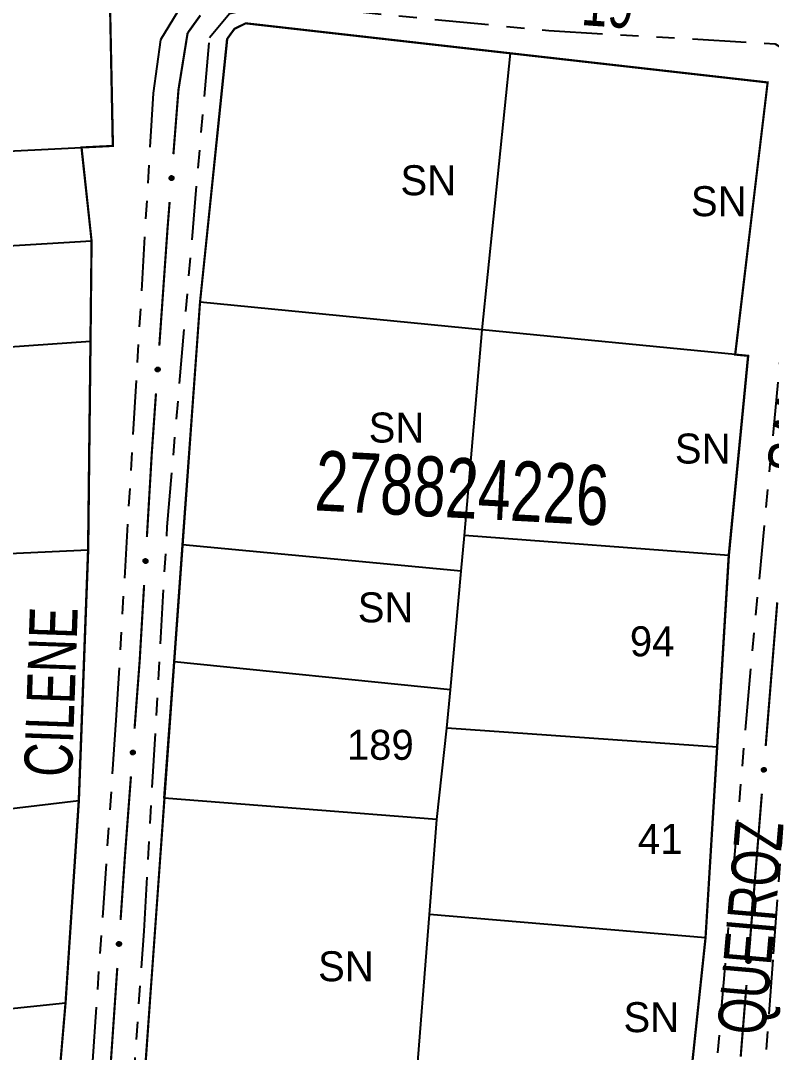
# Model space of a CAD drawing. Extents: x 203555 to 204724, y 4873703 to 4874787.
# Drawn here: x 204146 to 204208.6, y 4874215.2 to 4874301.2 of the extents above; entities that cross this region are included whole.
import ezdxf
from ezdxf.enums import TextEntityAlignment as Align

# ---------------------------------------------------------------- set-up
doc = ezdxf.new("R2010")
doc.units = 0
doc.header["$LTSCALE"] = 1.5
doc.header["$MEASUREMENT"] = 0
doc.linetypes.add('TRACO_25', pattern=[8, 3, -1, 1, -1, 1, -1])
for name, color, linetype in [('CD_MALHA_LOTES', 7, 'CONTINUOUS'), ('CD_TXT_QUADRA', 7, 'CONTINUOUS'), ('RU-QUADRA', 210, 'CONTINUOUS'), ('SV-EIXO-RUA-N-PAV', 6, 'CONTINUOUS'), ('SV-RUA-NAO-PAV', 7, 'CONTINUOUS'), ('SV-TXT-RUA-N-PAV', 7, 'CONTINUOUS'), ('Th_NmrPort', 1, 'CONTINUOUS')]:
    doc.layers.add(name, color=color, linetype=linetype)
doc.styles.add('ARIAL', font='ARIAL.SHX')

msp = doc.modelspace()

# ---------------------------------------------------------------- linework, layer by layer
at = {"layer": 'CD_MALHA_LOTES', "linetype": 'Continuous', "flags": 128}
for points in [[(204153.675186, 4874290.728986), (204153.438682, 4874302.174004)], [(204160.931664, 4874277.705262), (204163.203281, 4874299.663063), (204163.79895, 4874300.491406), (204164.743372, 4874300.949797), (204186.814684, 4874298.448965)], [(204184.44337, 4874275.4005), (204186.814684, 4874298.448965)], [(204186.814684, 4874298.448965), (204208.242088, 4874296.021092)], [(204208.242088, 4874296.021092), (204205.532474, 4874273.333216)], [(204119.236994, 4874289.012591), (204151.047781, 4874290.597971)], [(204151.047781, 4874290.597971), (204153.675186, 4874290.728986)], [(204151.047781, 4874290.597971), (204151.890514, 4874282.818344)], [(204119.985828, 4874280.889928), (204151.890514, 4874282.818344)], [(204151.890514, 4874282.818344), (204151.794491, 4874274.447751)], [(204159.482338, 4874257.468029), (204160.931664, 4874277.705262)], [(204184.44337, 4874275.4005), (204160.931664, 4874277.705262)], [(204182.978416, 4874258.256133), (204184.44337, 4874275.4005)], [(204205.532474, 4874273.333216), (204184.44337, 4874275.4005)], [(204120.556316, 4874272.257524), (204151.794491, 4874274.447751)], [(204151.794491, 4874274.447751), (204151.594941, 4874257.052518)], [(204206.609799, 4874273.22761), (204204.996044, 4874256.594055)], [(204205.532474, 4874273.333216), (204206.609799, 4874273.22761)], [(204182.705246, 4874255.273215), (204182.978416, 4874258.256133)], [(204204.996044, 4874256.594055), (204182.978416, 4874258.256133)], [(204121.653191, 4874255.660009), (204151.594941, 4874257.052518)], [(204151.594941, 4874257.052518), (204150.818705, 4874236.132016)], [(204158.783569, 4874247.710973), (204159.482338, 4874257.468029)], [(204182.705246, 4874255.273215), (204159.482338, 4874257.468029)], [(204204.996044, 4874256.594055), (204204.024977, 4874240.600491)], [(204181.800022, 4874245.388485), (204182.705246, 4874255.273215)], [(204157.948806, 4874236.347314), (204158.783569, 4874247.710973)], [(204181.800022, 4874245.388485), (204158.783569, 4874247.710973)], [(204181.507029, 4874242.189115), (204181.800022, 4874245.388485)], [(204180.679812, 4874234.567175), (204181.507029, 4874242.189115)], [(204204.024977, 4874240.600491), (204181.507029, 4874242.189115)], [(204204.024977, 4874240.600491), (204203.06, 4874224.70722)], [(204150.818705, 4874236.132016), (204123.715333, 4874232.895651)], [(204150.818705, 4874236.132016), (204149.717776, 4874219.278791)], [(204157.948806, 4874236.347314), (204156.35773, 4874213.833487)], [(204180.679812, 4874234.567175), (204157.948806, 4874236.347314)], [(204180.046047, 4874226.638532), (204180.679812, 4874234.567175)], [(204178.860149, 4874211.533208), (204180.046047, 4874226.638532)], [(204203.06, 4874224.70722), (204180.046047, 4874226.638532)], [(204203.06, 4874224.70722), (204201.418482, 4874209.227212)], [(204127.404714, 4874216.958049), (204149.717776, 4874219.278791)], [(204149.717776, 4874219.278791), (204148.359685, 4874203.320337)]]:
    msp.add_lwpolyline(points, dxfattribs=at)
at = {"layer": 'RU-QUADRA', "linetype": 'Continuous', "const_width": 0.18, "flags": 128}
msp.add_lwpolyline([(204145.610182, 4874170.950442), (204148.359685, 4874203.320337), (204149.717776, 4874219.278791), (204150.818705, 4874236.132016), (204151.594941, 4874257.052518), (204151.794491, 4874274.447751), (204151.890514, 4874282.818344), (204151.047781, 4874290.597971), (204153.675186, 4874290.728986), (204153.438682, 4874302.174004), (204155.04448, 4874302.135392), (204155.285515, 4874313.652066), (204176.228809, 4874311.02542), (204177.891283, 4874342.037418), (204178.6988, 4874354.560613), (204177.819166, 4874354.577341), (204178.616483, 4874372.990273), (204179.755085, 4874373.021365), (204180.02091, 4874379.503636), (204181.257058, 4874409.64768), (204171.19837, 4874410.948963), (204151.47935, 4874413.499996), (204138.75716, 4874415.04792)], dxfattribs=at)
msp.add_lwpolyline([(204208.242088, 4874296.021092), (204164.743372, 4874300.949797), (204163.79895, 4874300.491406), (204163.203281, 4874299.663063), (204160.931664, 4874277.705262), (204159.482338, 4874257.468029), (204158.783569, 4874247.710973), (204158.059896, 4874237.606169), (204157.410469, 4874228.538092), (204156.35773, 4874213.833487), (204154.498344, 4874187.861681), (204169.498958, 4874187.014803), (204197.628803, 4874185.426698), (204198.898136, 4874186.000017), (204199.510648, 4874186.868409), (204201.418482, 4874209.227212), (204203.06, 4874224.70722), (204204.024977, 4874240.600491), (204204.996044, 4874256.594055), (204206.609799, 4874273.22761), (204205.532474, 4874273.333216)], close=True, dxfattribs=at)
at = {"layer": 'SV-EIXO-RUA-N-PAV', "const_width": 0.18}
for points in [[(204160.376177, 4874300.804625), (204159.895098, 4874300.135297)], [(204160.959813, 4874301.61664), (204160.376177, 4874300.804625)], [(204159.895098, 4874300.135297), (204159.230188, 4874296.012854)], [(204159.230188, 4874296.012854), (204159.13703, 4874295.435275)], [(204159.13703, 4874295.435275), (204158.710859, 4874290.037115)], [(204158.396049, 4874286.049523), (204158.238644, 4874284.055726)], [(204158.227348, 4874283.912642), (204157.538288, 4874274.080287)], [(204158.238644, 4874284.055726), (204158.227348, 4874283.912642)], [(204157.258651, 4874270.090074), (204156.979013, 4874266.09986)], [(204156.979013, 4874266.09986), (204156.913364, 4874265.163093)], [(204156.913364, 4874265.163093), (204156.502345, 4874258.114131)], [(204156.269505, 4874254.120913), (204155.920244, 4874248.131087)], [(204209.042998, 4874252.664319), (204208.080387, 4874240.702991)], [(204155.902606, 4874247.828604), (204155.473863, 4874242.147757)], [(204155.920244, 4874248.131087), (204155.902606, 4874247.828604)], [(204155.172832, 4874238.1591), (204154.721286, 4874232.176116)], [(204207.759517, 4874236.715881), (204206.796906, 4874224.754553)], [(204154.721286, 4874232.176116), (204154.689697, 4874231.757563)], [(204154.689697, 4874231.757563), (204154.308518, 4874226.19034)], [(204154.035284, 4874222.199683), (204153.215582, 4874210.227712)], [(204206.476036, 4874220.767443), (204205.994731, 4874214.786779)]]:
    msp.add_lwpolyline(points, dxfattribs=at)
at = {"layer": 'SV-EIXO-RUA-N-PAV'}
for points in [[(204158.674501, 4874288.17789), (204158.70678, 4874288.141146), (204158.727007, 4874288.102965), (204158.734713, 4874288.066265), (204158.733066, 4874288.032059), (204158.727439, 4874287.997254), (204158.714024, 4874287.963414), (204158.690816, 4874287.929155), (204158.654184, 4874287.896516), (204158.61371, 4874287.878366), (204158.578133, 4874287.868886), (204158.542366, 4874287.86855), (204158.508646, 4874287.874583), (204158.473956, 4874287.88968), (204158.439467, 4874287.913538), (204158.40754, 4874287.951167), (204158.387966, 4874287.988735), (204158.381445, 4874288.024428), (204158.381334, 4874288.060389), (204158.387505, 4874288.095853), (204158.400864, 4874288.128994), (204158.424949, 4874288.163677), (204158.462507, 4874288.194697), (204158.499752, 4874288.214647), (204158.535345, 4874288.221668), (204158.570751, 4874288.220979), (204158.605729, 4874288.21576), (204158.640306, 4874288.203691), (204158.674501, 4874288.17789)], [(204157.518325, 4874272.220814), (204157.550926, 4874272.184355), (204157.57149, 4874272.146355), (204157.579519, 4874272.109724), (204157.578173, 4874272.075504), (204157.572854, 4874272.040651), (204157.559738, 4874272.006695), (204157.536832, 4874271.972232), (204157.500489, 4874271.939272), (204157.460177, 4874271.920765), (204157.424685, 4874271.910972), (204157.388922, 4874271.91032), (204157.355151, 4874271.916055), (204157.320329, 4874271.930846), (204157.285631, 4874271.954399), (204157.253373, 4874271.991746), (204157.233469, 4874272.029139), (204157.226633, 4874272.064774), (204157.226206, 4874272.100732), (204157.232063, 4874272.136249), (204157.24513, 4874272.169507), (204157.268908, 4874272.2044), (204157.306191, 4874272.23575), (204157.343259, 4874272.256029), (204157.378789, 4874272.263363), (204157.414199, 4874272.262986), (204157.449221, 4874272.258076), (204157.483904, 4874272.246312), (204157.518325, 4874272.220814)], [(204156.504183, 4874256.254551), (204156.537209, 4874256.218477), (204156.558217, 4874256.180721), (204156.566674, 4874256.144186), (204156.56573, 4874256.109953), (204156.560819, 4874256.07504), (204156.548102, 4874256.040932), (204156.525603, 4874256.006203), (204156.489648, 4874255.972819), (204156.449556, 4874255.953841), (204156.414181, 4874255.943633), (204156.378428, 4874255.942562), (204156.344592, 4874255.947901), (204156.3096, 4874255.962282), (204156.274628, 4874255.985427), (204156.241934, 4874256.022393), (204156.221592, 4874256.05955), (204156.21434, 4874256.095102), (204156.213491, 4874256.131053), (204156.218931, 4874256.166636), (204156.231608, 4874256.200045), (204156.254975, 4874256.235215), (204156.291887, 4874256.267), (204156.328715, 4874256.287711), (204156.364157, 4874256.295461), (204156.399569, 4874256.2955), (204156.434646, 4874256.291001), (204156.469464, 4874256.279645), (204156.504183, 4874256.254551)], [(204155.443929, 4874240.288417), (204155.476334, 4874240.251785), (204155.496694, 4874240.213674), (204155.504526, 4874240.177001), (204155.502997, 4874240.142789), (204155.497491, 4874240.107965), (204155.484193, 4874240.074079), (204155.461103, 4874240.03974), (204155.424584, 4874240.006975), (204155.384173, 4874239.988684), (204155.348629, 4874239.979082), (204155.312863, 4874239.978623), (204155.279123, 4874239.984539), (204155.244381, 4874239.999516), (204155.20981, 4874240.023255), (204155.177752, 4874240.060774), (204155.158049, 4874240.098273), (204155.151404, 4874240.133944), (204155.15117, 4874240.169904), (204155.157218, 4874240.205389), (204155.170463, 4874240.238576), (204155.194427, 4874240.273342), (204155.231878, 4874240.304491), (204155.269054, 4874240.324571), (204155.304623, 4874240.331714), (204155.34003, 4874240.331148), (204155.375026, 4874240.32605), (204155.409645, 4874240.3141), (204155.443929, 4874240.288417)], [(204208.041203, 4874238.843823), (204208.073426, 4874238.80703), (204208.093596, 4874238.768819), (204208.101245, 4874238.732107), (204208.099546, 4874238.697903), (204208.093866, 4874238.663106), (204208.0804, 4874238.629287), (204208.05714, 4874238.595063), (204208.020458, 4874238.562481), (204207.979956, 4874238.544391), (204207.944366, 4874238.534966), (204207.908598, 4874238.534684), (204207.874887, 4874238.540768), (204207.840221, 4874238.555918), (204207.805768, 4874238.579828), (204207.773897, 4874238.617506), (204207.75438, 4874238.655103), (204207.747914, 4874238.690807), (204207.747858, 4874238.726767), (204207.754082, 4874238.762222), (204207.767492, 4874238.795343), (204207.791629, 4874238.829989), (204207.829234, 4874238.860952), (204207.86651, 4874238.880846), (204207.902114, 4874238.887812), (204207.937518, 4874238.88707), (204207.972488, 4874238.881798), (204208.007047, 4874238.869676), (204208.041203, 4874238.843823)], [(204154.291539, 4874224.330837), (204154.324199, 4874224.294431), (204154.344823, 4874224.256464), (204154.352911, 4874224.219846), (204154.35162, 4874224.185624), (204154.346357, 4874224.150762), (204154.333295, 4874224.116785), (204154.310445, 4874224.082285), (204154.274155, 4874224.049267), (204154.233872, 4874224.030695), (204154.198397, 4874224.020846), (204154.162635, 4874224.020137), (204154.128854, 4874224.025818), (204154.094009, 4874224.040552), (204154.059273, 4874224.06405), (204154.026955, 4874224.101345), (204154.00699, 4874224.138706), (204154.000098, 4874224.17433), (204153.999613, 4874224.210287), (204154.005413, 4874224.245813), (204154.018427, 4874224.279092), (204154.042148, 4874224.314023), (204154.079381, 4874224.345434), (204154.116416, 4874224.365771), (204154.151934, 4874224.373162), (204154.187345, 4874224.372843), (204154.222375, 4874224.367988), (204154.257077, 4874224.356281), (204154.291539, 4874224.330837)], [(204206.757723, 4874222.895385), (204206.789945, 4874222.858592), (204206.810115, 4874222.82038), (204206.817764, 4874222.783669), (204206.816065, 4874222.749465), (204206.810386, 4874222.714668), (204206.796919, 4874222.680849), (204206.773659, 4874222.646625), (204206.736977, 4874222.614042), (204206.696475, 4874222.595953), (204206.660885, 4874222.586528), (204206.625117, 4874222.586246), (204206.591406, 4874222.59233), (204206.55674, 4874222.60748), (204206.522287, 4874222.63139), (204206.490417, 4874222.669068), (204206.4709, 4874222.706665), (204206.464433, 4874222.742369), (204206.464377, 4874222.778329), (204206.470601, 4874222.813784), (204206.484012, 4874222.846905), (204206.508148, 4874222.881551), (204206.545753, 4874222.912514), (204206.583029, 4874222.932408), (204206.618633, 4874222.939374), (204206.654038, 4874222.938632), (204206.689007, 4874222.93336), (204206.723566, 4874222.921238), (204206.757723, 4874222.895385)]]:
    msp.add_lwpolyline(points, close=True, dxfattribs=at)
for points in [[(204158.387505, 4874288.095853), (204158.387966, 4874287.988735)], [(204158.394477, 4874288.108047), (204158.39777, 4874287.976386)], [(204158.400864, 4874288.128994), (204158.40754, 4874287.951167)], [(204158.414845, 4874288.140658), (204158.423651, 4874287.940123)], [(204158.424949, 4874288.163677), (204158.439467, 4874287.913538)], [(204158.44495, 4874288.175238), (204158.456441, 4874287.904684)], [(204158.462507, 4874288.194697), (204158.473956, 4874287.88968)], [(204158.47996, 4874288.202587), (204158.490628, 4874287.886929)], [(204158.499752, 4874288.214647), (204158.508646, 4874287.874583)], [(204158.516509, 4874288.214758), (204158.525243, 4874287.874614)], [(204158.535345, 4874288.221668), (204158.542366, 4874287.86855)], [(204158.552413, 4874288.218768), (204158.557783, 4874287.870677)], [(204158.570751, 4874288.220979), (204158.578133, 4874287.868886)], [(204158.589034, 4874288.214508), (204158.59809, 4874287.878445)], [(204158.605729, 4874288.21576), (204158.61371, 4874287.878366)], [(204158.622504, 4874288.205022), (204158.634747, 4874287.891976)], [(204158.640306, 4874288.203691), (204158.654184, 4874287.896516)], [(204158.655545, 4874288.190094), (204158.670902, 4874287.916497)], [(204158.674501, 4874288.17789), (204158.690816, 4874287.929155)], [(204158.69127, 4874288.157161), (204158.702582, 4874287.95369)], [(204158.70678, 4874288.141146), (204158.714024, 4874287.963414)], [(204158.718404, 4874288.119431), (204158.720445, 4874287.989237)], [(204158.727007, 4874288.102965), (204158.727439, 4874287.997254)], [(204157.232063, 4874272.136249), (204157.233469, 4874272.029139)], [(204157.238927, 4874272.148504), (204157.243381, 4874272.016877)], [(204157.24513, 4874272.169507), (204157.253373, 4874271.991746)], [(204157.259007, 4874272.181294), (204157.269581, 4874271.980844)], [(204157.268908, 4874272.2044), (204157.285631, 4874271.954399)], [(204157.288807, 4874272.216138), (204157.302683, 4874271.945695)], [(204157.306191, 4874272.23575), (204157.320329, 4874271.930846)], [(204157.323574, 4874272.243795), (204157.337024, 4874271.928242)], [(204157.343259, 4874272.256029), (204157.355151, 4874271.916055)], [(204157.360014, 4874272.256287), (204157.371747, 4874271.916234)], [(204157.378789, 4874272.263363), (204157.388922, 4874271.91032)], [(204157.395882, 4874272.260613), (204157.40432, 4874271.912583)], [(204157.414199, 4874272.262986), (204157.424685, 4874271.910972)], [(204157.432538, 4874272.256676), (204157.444558, 4874271.920706)], [(204157.449221, 4874272.258076), (204157.460177, 4874271.920765)], [(204157.466091, 4874272.247485), (204157.481093, 4874271.93456)], [(204157.483904, 4874272.246312), (204157.500489, 4874271.939272)], [(204157.499262, 4874272.23285), (204157.517031, 4874271.959399)], [(204157.518325, 4874272.220814), (204157.536832, 4874271.972232)], [(204157.535276, 4874272.200233), (204157.548382, 4874271.99687)], [(204157.550926, 4874272.184355), (204157.559738, 4874272.006695)], [(204157.562742, 4874272.162744), (204157.56593, 4874272.032573)], [(204157.57149, 4874272.146355), (204157.572854, 4874272.040651)], [(204156.218931, 4874256.166636), (204156.221592, 4874256.05955)], [(204156.225651, 4874256.178971), (204156.231648, 4874256.047405)], [(204156.231608, 4874256.200045), (204156.241934, 4874256.022393)], [(204156.245346, 4874256.211994), (204156.258269, 4874256.011682)], [(204156.254975, 4874256.235215), (204156.274628, 4874255.985427)], [(204156.274735, 4874256.247185), (204156.29178, 4874255.976924)], [(204156.291887, 4874256.267), (204156.3096, 4874255.962282)], [(204156.309175, 4874256.275247), (204156.326324, 4874255.959874)], [(204156.328715, 4874256.287711), (204156.344592, 4874255.947901)], [(204156.345466, 4874256.288166), (204156.361185, 4874255.948274)], [(204156.364157, 4874256.295461), (204156.378428, 4874255.942562)], [(204156.381281, 4874256.292912), (204156.393799, 4874255.945005)], [(204156.399569, 4874256.2955), (204156.414181, 4874255.943633)], [(204156.417981, 4874256.289406), (204156.433938, 4874255.953599)], [(204156.434646, 4874256.291001), (204156.449556, 4874255.953841)], [(204156.451639, 4874256.280609), (204156.470309, 4874255.967881)], [(204156.469464, 4874256.279645), (204156.489648, 4874255.972819)], [(204156.484979, 4874256.266363), (204156.505953, 4874255.993139)], [(204156.504183, 4874256.254551), (204156.525603, 4874256.006203)], [(204156.521374, 4874256.234171), (204156.536862, 4874256.030975)], [(204156.537209, 4874256.218477), (204156.548102, 4874256.040932)], [(204156.549277, 4874256.197006), (204156.553991, 4874256.066881)], [(204156.558217, 4874256.180721), (204156.560819, 4874256.07504)], [(204155.157218, 4874240.205389), (204155.158049, 4874240.098273)], [(204155.164147, 4874240.217607), (204155.167895, 4874240.085958)], [(204155.170463, 4874240.238576), (204155.177752, 4874240.060774)], [(204155.184403, 4874240.250289), (204155.193902, 4874240.049785)], [(204155.194427, 4874240.273342), (204155.20981, 4874240.023255)], [(204155.214389, 4874240.284972), (204155.226814, 4874240.014459)], [(204155.231878, 4874240.304491), (204155.244381, 4874239.999516)], [(204155.249304, 4874240.312442), (204155.261062, 4874239.996822)], [(204155.269054, 4874240.324571), (204155.279123, 4874239.984539)], [(204155.28581, 4874240.324739), (204155.29572, 4874239.984628)], [(204155.304623, 4874240.331714), (204155.312863, 4874239.978623)], [(204155.321701, 4874240.328873), (204155.328273, 4874239.980802)], [(204155.34003, 4874240.331148), (204155.348629, 4874239.979082)], [(204155.358336, 4874240.324739), (204155.368553, 4874239.98871)], [(204155.375026, 4874240.32605), (204155.384173, 4874239.988684)], [(204155.391838, 4874240.315369), (204155.405163, 4874240.002367)], [(204155.409645, 4874240.3141), (204155.424584, 4874240.006975)], [(204155.424931, 4874240.300556), (204155.441233, 4874240.027013)], [(204155.443929, 4874240.288417), (204155.461103, 4874240.03974)], [(204155.46077, 4874240.267746), (204155.472784, 4874240.064316)], [(204155.476334, 4874240.251785), (204155.484193, 4874240.074079)], [(204155.488034, 4874240.23011), (204155.490524, 4874240.099924)], [(204155.496694, 4874240.213674), (204155.497491, 4874240.107965)], [(204207.754082, 4874238.762222), (204207.75438, 4874238.655103)], [(204207.761073, 4874238.774406), (204207.764166, 4874238.642739)], [(204207.767492, 4874238.795343), (204207.773897, 4874238.617506)], [(204207.781491, 4874238.806986), (204207.789992, 4874238.606437)], [(204207.791629, 4874238.829989), (204207.805768, 4874238.579828)], [(204207.811649, 4874238.84152), (204207.822728, 4874238.570949)], [(204207.829234, 4874238.860952), (204207.840221, 4874238.555918)], [(204207.8467, 4874238.868816), (204207.856887, 4874238.553141)], [(204207.86651, 4874238.880846), (204207.874887, 4874238.540768)], [(204207.883267, 4874238.880931), (204207.891485, 4874238.540774)], [(204207.902114, 4874238.887812), (204207.908598, 4874238.534684)], [(204207.919178, 4874238.884886), (204207.924018, 4874238.536787)], [(204207.937518, 4874238.88707), (204207.944366, 4874238.534966)], [(204207.955791, 4874238.880571), (204207.964337, 4874238.544494)], [(204207.972488, 4874238.881798), (204207.979956, 4874238.544391)], [(204207.989247, 4874238.871033), (204208.001014, 4874238.55797)], [(204208.007047, 4874238.869676), (204208.020458, 4874238.562481)], [(204208.022265, 4874238.856056), (204208.037206, 4874238.582436)], [(204208.041203, 4874238.843823), (204208.05714, 4874238.595063)], [(204208.057941, 4874238.823068), (204208.068943, 4874238.619581)], [(204208.073426, 4874238.80703), (204208.0804, 4874238.629287)], [(204208.085018, 4874238.785297), (204208.08686, 4874238.6551)], [(204208.093596, 4874238.768819), (204208.093866, 4874238.663106)], [(204154.062028, 4874224.325793), (204154.076338, 4874224.055373)], [(204154.079381, 4874224.345434), (204154.094009, 4874224.040552)], [(204154.096751, 4874224.353506), (204154.110708, 4874224.037975)], [(204154.116416, 4874224.365771), (204154.128854, 4874224.025818)], [(204154.133171, 4874224.366057), (204154.14545, 4874224.026022)], [(204154.151934, 4874224.373162), (204154.162635, 4874224.020137)], [(204154.169032, 4874224.37044), (204154.178029, 4874224.022424)], [(204154.187345, 4874224.372843), (204154.198397, 4874224.020846)], [(204154.205695, 4874224.366562), (204154.218253, 4874224.030612)], [(204154.222375, 4874224.367988), (204154.233872, 4874224.030695)], [(204154.239262, 4874224.357425), (204154.254766, 4874224.044524)], [(204154.257077, 4874224.356281), (204154.274155, 4874224.049267)], [(204154.272456, 4874224.342843), (204154.290664, 4874224.069421)], [(204154.291539, 4874224.330837), (204154.310445, 4874224.082285)], [(204154.005413, 4874224.245813), (204154.00699, 4874224.138706)], [(204154.012257, 4874224.25808), (204154.016923, 4874224.126459)], [(204154.018427, 4874224.279092), (204154.026955, 4874224.101345)], [(204154.032285, 4874224.290901), (204154.043181, 4874224.090469)], [(204154.042148, 4874224.314023), (204154.059273, 4874224.06405)], [(204154.308523, 4874224.310284), (204154.321955, 4874224.106942)], [(204154.324199, 4874224.294431), (204154.333295, 4874224.116785)], [(204154.336049, 4874224.272838), (204154.339446, 4874224.142673)], [(204154.344823, 4874224.256464), (204154.346357, 4874224.150762)], [(204206.470601, 4874222.813784), (204206.4709, 4874222.706665)], [(204206.477592, 4874222.825968), (204206.480685, 4874222.694301)], [(204206.484012, 4874222.846905), (204206.490417, 4874222.669068)], [(204206.49801, 4874222.858548), (204206.506511, 4874222.657999)], [(204206.508148, 4874222.881551), (204206.522287, 4874222.63139)], [(204206.528168, 4874222.893082), (204206.539247, 4874222.62251)], [(204206.545753, 4874222.912514), (204206.55674, 4874222.60748)], [(204206.563219, 4874222.920378), (204206.573407, 4874222.604703)], [(204206.583029, 4874222.932408), (204206.591406, 4874222.59233)], [(204206.599786, 4874222.932493), (204206.608004, 4874222.592336)], [(204206.618633, 4874222.939374), (204206.625117, 4874222.586246)], [(204206.635697, 4874222.936448), (204206.640537, 4874222.588349)], [(204206.654038, 4874222.938632), (204206.660885, 4874222.586528)], [(204206.672311, 4874222.932132), (204206.680857, 4874222.596056)], [(204206.689007, 4874222.93336), (204206.696475, 4874222.595953)], [(204206.705766, 4874222.922595), (204206.717533, 4874222.609531)], [(204206.723566, 4874222.921238), (204206.736977, 4874222.614042)], [(204206.738784, 4874222.907618), (204206.753726, 4874222.633998)], [(204206.757723, 4874222.895385), (204206.773659, 4874222.646625)], [(204206.77446, 4874222.87463), (204206.785462, 4874222.671143)], [(204206.789945, 4874222.858592), (204206.796919, 4874222.680849)], [(204206.801537, 4874222.836859), (204206.803379, 4874222.706662)], [(204206.810115, 4874222.82038), (204206.810386, 4874222.714668)]]:
    msp.add_lwpolyline(points, dxfattribs=at)
at = {"layer": 'SV-RUA-NAO-PAV', "linetype": 'TRACO_25'}
msp.add_polyline3d([(204183.287444, 4874414.517914, 7.339424), (204180.523012, 4874363.350542, 8.292022), (204178.243918, 4874308.532674, 9.035513), (204177.286751, 4874306.879608, 9.035513), (204175.819042, 4874306.503832, 9.066492), (204166.063346, 4874306.745877, 9.128449), (204162.612201, 4874305.584297, 9.213641), (204159.426178, 4874302.49612, 9.229131), (204157.647857, 4874299.583016, 9.275599), (204157.021183, 4874295.12207, 9.345301), (204153.922753, 4874242.854944, 9.616365), (204151.446924, 4874206.860756, 9.670578), (204149.244245, 4874177.740218, 9.662833), (204146.569585, 4874140.990878, 9.662833), (204143.979003, 4874110.456735, 9.809983), (204142.645726, 4874091.230373, 9.809983), (204142.438255, 4874081.271753, 9.809983)], dxfattribs=at)
for points in [[(204189.992425, 4874300.348519, 9.190407), (204208.863244, 4874299.238784, 9.213641), (204210.971656, 4874297.931107, 9.213641), (204211.371262, 4874294.920068, 9.213641), (204206.749413, 4874246.49273, 9.469216), (204201.485493, 4874184.844707, 10.112026), (204200.853887, 4874183.807129, 10.073303), (204199.483213, 4874182.977377, 10.073303), (204153.542584, 4874186.289326, 9.709302), (204156.263989, 4874225.258062, 9.600876), (204158.199676, 4874258.977648, 9.569898), (204161.71994, 4874299.780083, 9.275599), (204163.393177, 4874301.758629, 9.267854), (204165.767684, 4874302.286709, 9.244619), (204168.555646, 4874302.451681, 9.221386)], [(204230.571981, 4874296.064713, 8.973556), (204243.199119, 4874295.219046, 8.973556), (204247.727224, 4874294.252893, 8.973556), (204252.800262, 4874292.129902, 8.973556), (204256.181598, 4874289.748428, 8.973556), (204258.45115, 4874287.032852, 8.973556), (204259.234462, 4874283.804598, 8.973556), (204259.570968, 4874280.415293, 8.973556), (204259.658836, 4874268.779331, 9.275599), (204258.714081, 4874246.990068, 9.833217), (204254.072991, 4874180.316394, 10.51475), (204205.819516, 4874182.469337, 9.972622), (204208.728144, 4874223.380289, 9.833217), (204210.659718, 4874249.914305, 9.391769), (204215.320682, 4874293.173692, 9.089725), (204216.405822, 4874296.148421, 8.958066), (204218.532495, 4874297.278672, 8.942576)]]:
    msp.add_polyline3d(points, close=True, dxfattribs=at)

# ---------------------------------------------------------------- texts
at = {"layer": 'CD_TXT_QUADRA', "style": 'ARIAL', "width": 0.7}
msp.add_text('278824226', height=5, rotation=357, dxfattribs=at).set_placement((204170.428341, 4874260.349162))
at = {"layer": 'SV-TXT-RUA-N-PAV', "style": 'ARIAL', "width": 0.7}
for s, rotation, p in [('19', 356, (204192.635651, 4874300.813657)), ('SANTOS', 82, (204212.11448, 4874263.153113)), ('CILENE', 88, (204150.256179, 4874238.07325)), ('QUEIROZ', 85, (204208.018619, 4874216.505813))]:
    msp.add_text(s, height=4, rotation=rotation, dxfattribs=at).set_placement(p)
at = {"layer": 'Th_NmrPort', "color": 1}
for s, p in [('SN', (204177.635789, 4874287.867197)), ('SN', (204201.84753, 4874286.120681)), ('SN', (204174.984828, 4874267.249423)), ('SN', (204200.508351, 4874265.497326)), ('SN', (204174.074801, 4874252.256202)), ('94', (204196.75865, 4874249.427179)), ('189', (204173.169252, 4874240.796628)), ('41', (204197.428239, 4874232.955278)), ('SN', (204170.768785, 4874222.334975)), ('SN', (204196.222978, 4874218.090392))]:
    msp.add_text(s, height=2.5, dxfattribs=at).set_placement(p, align=Align.MIDDLE_LEFT)

doc.saveas('drawing.dxf')
